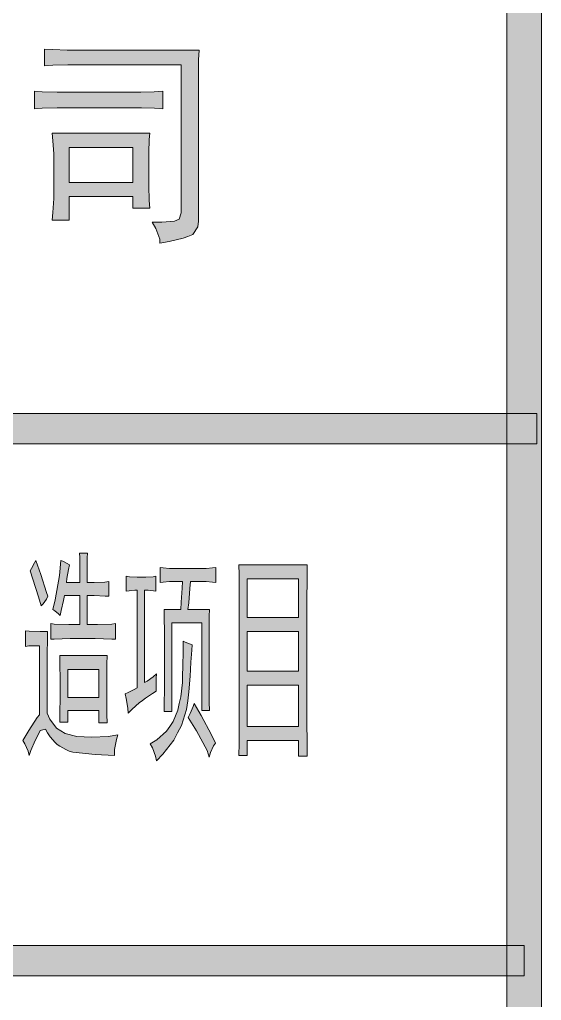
# Model space of a CAD drawing. Header units: millimetres. Extents: x 0 to 414, y 0 to 292.
# Drawn here: x 397.25 to 404.47, y 51.9 to 65.5 of the extents above; entities that cross this region are included whole.
import ezdxf

# ---------------------------------------------------------------- set-up
doc = ezdxf.new("R2010")
doc.units = ezdxf.units.MM

msp = doc.modelspace()

# ---------------------------------------------------------------- hatches: boundary and pattern name
h = msp.add_hatch(color=0)
h.dxf.hatch_style = 2
h.paths.add_polyline_path([(404.473833, 9.609667), (403.997583, 10.085917), (403.997583, 282.380972), (404.473833, 282.857222)])
h = msp.add_hatch(color=0)
h.dxf.hatch_style = 2
h.paths.add_polyline_path([(399.7325, 65.076917), (399.725444, 64.942861), (399.721917, 64.7065), (399.721917, 64.604194), (399.721917, 62.70625), (399.714861, 62.625111), (399.644306, 62.519278), (399.577278, 62.491056), (399.51025, 62.466361), (399.316222, 62.4205), (399.185694, 62.399333), (399.185694, 62.455778), (399.132778, 62.600417), (399.079861, 62.692139), (399.217444, 62.692139), (399.390306, 62.70625), (399.422056, 62.716833), (399.453806, 62.730944), (399.485556, 62.819139), (399.485556, 62.900278), (399.485556, 64.872306), (398.007417, 64.872306), (397.912167, 64.872306), (397.704028, 64.86525), (397.591139, 64.858194), (397.591139, 65.091028), (397.704028, 65.083972), (397.905111, 65.076917), (397.996833, 65.076917)])
h = msp.add_hatch(color=0)
h.dxf.hatch_style = 2
h.paths.add_polyline_path([(398.854083, 64.494833), (398.924639, 64.494833), (399.111611, 64.498361), (399.228028, 64.505417), (399.228028, 64.262), (399.115139, 64.269056), (398.935222, 64.276111), (398.864667, 64.276111), (397.869833, 64.276111), (397.767528, 64.276111), (397.559389, 64.269056), (397.450028, 64.262), (397.450028, 64.505417), (397.559389, 64.498361), (397.767528, 64.494833), (397.869833, 64.494833)])
h = msp.add_hatch(color=0)
h.paths.add_polyline_path([(399.048111, 63.923333), (399.041056, 63.835139), (399.037528, 63.655222), (399.037528, 63.556444), (399.037528, 63.288333), (399.037528, 63.193083), (399.041056, 62.992), (399.048111, 62.886167), (398.81175, 62.886167), (398.81175, 63.044917), (397.933333, 63.044917), (397.933333, 62.716833), (397.696972, 62.716833), (397.707556, 62.826194), (397.718139, 63.020222), (397.718139, 63.104889), (397.718139, 63.556444), (397.718139, 63.637583), (397.707556, 63.8175), (397.696972, 63.923333)])
h.paths.add_polyline_path([(398.81175, 63.238944), (398.81175, 63.725778), (397.933333, 63.725778), (397.933333, 63.238944)])
h = msp.add_hatch(color=0)
h.dxf.hatch_style = 2
h.paths.add_polyline_path([(355.134333, 59.615917), (355.134333, 60.03925), (404.410333, 60.03925), (404.410333, 59.615917)])
h = msp.add_hatch(color=0)
h.dxf.hatch_style = 2
h.paths.add_polyline_path([(397.936861, 57.940222), (397.92275, 57.873194), (397.901583, 57.749722), (397.894528, 57.696806), (398.0815, 57.696806), (398.0815, 57.841444), (398.077972, 58.042528), (398.074444, 58.098972), (398.183806, 58.098972), (398.180278, 58.035472), (398.180278, 57.834389), (398.180278, 57.696806), (398.279056, 57.696806), (398.427222, 57.700333), (398.480139, 57.707389), (398.480139, 57.502778), (398.43075, 57.506306), (398.279056, 57.513361), (398.180278, 57.513361), (398.180278, 57.111194), (398.324917, 57.111194), (398.522472, 57.11825), (398.571861, 57.125306), (398.571861, 56.906583), (398.522472, 56.910111), (398.293167, 56.917167), (398.120306, 56.917167), (397.947444, 56.917167), (397.725194, 56.910111), (397.675806, 56.906583), (397.675806, 57.125306), (397.725194, 57.11825), (397.926278, 57.111194), (398.0815, 57.111194), (398.0815, 57.513361), (397.866306, 57.513361), (397.852194, 57.446333), (397.820444, 57.305222), (397.806333, 57.234667), (397.781639, 57.259361), (397.73225, 57.301694), (397.707556, 57.319333), (397.739306, 57.453389), (397.79575, 57.792056), (397.816917, 58.000194), (397.845139, 57.989611), (397.905111, 57.957861)])
h = msp.add_hatch(color=0)
h.dxf.hatch_style = 2
h.paths.add_polyline_path([(397.637, 57.502778), (397.615833, 57.463972), (397.569972, 57.396944), (397.545278, 57.368722), (397.506472, 57.495722), (397.428861, 57.739139), (397.390056, 57.855556), (397.411222, 57.890833), (397.453556, 57.964917), (397.471194, 58.000194), (397.538222, 57.806167), (397.619361, 57.555694)])
h = msp.add_hatch(color=0)
h.paths.add_polyline_path([(401.228278, 57.940222), (401.228278, 57.763833), (401.22475, 57.428694), (401.22475, 57.269944), (401.22475, 55.844722), (401.22475, 55.756528), (401.228278, 55.474306), (401.228278, 55.287333), (401.108333, 55.287333), (401.108333, 55.506056), (400.395722, 55.506056), (400.395722, 55.297917), (400.282833, 55.297917), (400.286361, 55.463722), (400.286361, 55.724778), (400.286361, 55.823556), (400.286361, 57.269944), (400.286361, 57.471028), (400.286361, 57.806167), (400.282833, 57.940222)])
h.paths.add_polyline_path([(401.108333, 55.700083), (401.108333, 56.271583), (400.395722, 56.271583), (400.395722, 55.700083)])
h.paths.add_polyline_path([(401.108333, 56.465611), (401.108333, 57.015944), (400.395722, 57.015944), (400.395722, 56.465611)])
h.paths.add_polyline_path([(401.108333, 57.209972), (401.108333, 57.746194), (400.395722, 57.746194), (400.395722, 57.209972)])
h = msp.add_hatch(color=0)
h.dxf.hatch_style = 2
h.paths.add_polyline_path([(399.788944, 57.890833), (399.831278, 57.890833), (399.919472, 57.897889), (399.965333, 57.901417), (399.965333, 57.696806), (399.919472, 57.700333), (399.831278, 57.707389), (399.788944, 57.707389), (399.612556, 57.707389), (399.6055, 57.612139), (399.587861, 57.414583), (399.577278, 57.319333), (399.877139, 57.319333), (399.873611, 57.227611), (399.870083, 57.026528), (399.870083, 56.917167), (399.870083, 56.306861), (399.870083, 56.22925), (399.873611, 56.035222), (399.877139, 55.918806), (399.771306, 55.918806), (399.771306, 57.135889), (399.355028, 57.135889), (399.355028, 55.908222), (399.245667, 55.908222), (399.249194, 56.017583), (399.252722, 56.211611), (399.252722, 56.296278), (399.252722, 56.917167), (399.252722, 57.008889), (399.249194, 57.209972), (399.245667, 57.319333), (399.4785, 57.319333), (399.485556, 57.421639), (399.496139, 57.615667), (399.499667, 57.707389), (399.362083, 57.707389), (399.31975, 57.707389), (399.235083, 57.700333), (399.19275, 57.696806), (399.19275, 57.901417), (399.235083, 57.897889), (399.31975, 57.890833), (399.362083, 57.890833)])
h = msp.add_hatch(color=0)
h.dxf.hatch_style = 2
h.paths.add_polyline_path([(399.136306, 56.186917), (399.086917, 56.155167), (398.988139, 56.091667), (398.945806, 56.059917), (398.903472, 56.024639), (398.804694, 55.936444), (398.74825, 55.883528), (398.744722, 55.954083), (398.720028, 56.088139), (398.705917, 56.151639), (398.74825, 56.169278), (398.832917, 56.211611), (398.87525, 56.236306), (398.87525, 57.587444), (398.839972, 57.587444), (398.762361, 57.580389), (398.720028, 57.573333), (398.720028, 57.781472), (398.769417, 57.774417), (398.87525, 57.767361), (398.935222, 57.767361), (398.995194, 57.767361), (399.093972, 57.774417), (399.132778, 57.781472), (399.132778, 57.573333), (399.101028, 57.580389), (399.026944, 57.587444), (398.977556, 57.587444), (398.977556, 56.306861), (399.012833, 56.328028), (399.0975, 56.388), (399.143361, 56.430333), (399.136306, 56.370361), (399.136306, 56.246889)])
h = msp.add_hatch(color=0)
h.dxf.hatch_style = 2
h.paths.add_polyline_path([(397.291278, 55.506056), (397.372417, 55.643639), (397.488833, 55.823556), (397.520583, 55.858833), (397.520583, 56.818389), (397.471194, 56.818389), (397.372417, 56.814861), (397.326556, 56.807806), (397.326556, 57.026528), (397.379472, 57.019472), (397.531167, 57.015944), (397.629944, 57.015944), (397.629944, 56.899528), (397.626417, 56.716083), (397.626417, 56.649056), (397.626417, 55.883528), (397.661694, 55.798861), (397.756944, 55.675389), (397.816917, 55.640111), (397.876889, 55.601306), (398.039167, 55.558972), (398.141472, 55.555444), (398.243778, 55.548389), (398.473083, 55.558972), (398.607139, 55.580139), (398.585972, 55.516639), (398.561278, 55.379056), (398.55775, 55.297917), (398.293167, 55.312028), (397.982722, 55.34025), (397.933333, 55.357889), (397.883944, 55.379056), (397.802806, 55.424917), (397.767528, 55.449611), (397.735778, 55.477833), (397.66875, 55.555444), (397.633472, 55.608361), (397.601722, 55.661278), (397.531167, 55.643639), (397.495889, 55.573083), (397.460611, 55.502528), (397.400639, 55.364944), (397.379472, 55.297917), (397.361833, 55.354361), (397.315972, 55.456667)])
h = msp.add_hatch(color=0)
h.dxf.hatch_style = 2
h.paths.add_polyline_path([(399.63725, 56.8325), (399.630194, 56.758417), (399.619611, 56.589083), (399.612556, 56.490306), (399.609028, 56.395056), (399.587861, 56.176333), (399.57375, 56.052861), (399.556111, 55.932917), (399.489083, 55.710667), (399.432639, 55.608361), (399.379722, 55.509583), (399.231556, 55.315556), (399.143361, 55.223833), (399.12925, 55.287333), (399.086917, 55.40375), (399.055167, 55.456667), (399.146889, 55.513111), (399.280944, 55.633056), (399.326806, 55.700083), (399.372667, 55.767111), (399.436167, 55.925861), (399.457333, 56.017583), (399.4785, 56.109306), (399.503194, 56.306861), (399.503194, 56.412694), (399.506722, 56.518528), (399.51025, 56.751361), (399.51025, 56.881889), (399.538472, 56.867778), (399.598444, 56.843083)])
h = msp.add_hatch(color=0)
h.paths.add_polyline_path([(398.458972, 56.684333), (398.455444, 56.564389), (398.451917, 56.328028), (398.451917, 56.211611), (398.451917, 56.095194), (398.455444, 55.865889), (398.458972, 55.749472), (398.342556, 55.749472), (398.342556, 55.918806), (397.912167, 55.918806), (397.912167, 55.760056), (397.802806, 55.760056), (397.802806, 55.876472), (397.806333, 56.109306), (397.806333, 56.222194), (397.806333, 56.338611), (397.802806, 56.571444), (397.802806, 56.684333)])
h.paths.add_polyline_path([(398.342556, 56.10225), (398.342556, 56.490306), (397.912167, 56.490306), (397.912167, 56.10225)])
h = msp.add_hatch(color=0)
h.dxf.hatch_style = 2
h.paths.add_polyline_path([(399.661944, 56.017583), (399.760722, 55.851778), (399.905361, 55.580139), (399.958278, 55.46725), (399.930056, 55.431972), (399.887722, 55.336722), (399.870083, 55.273222), (399.841861, 55.364944), (399.697222, 55.640111), (399.580806, 55.823556), (399.609028, 55.876472), (399.647833, 55.97525)])
h = msp.add_hatch(color=0)
h.dxf.hatch_style = 2
h.paths.add_polyline_path([(354.957944, 52.239333), (354.957944, 52.662667), (404.237472, 52.662667), (404.237472, 52.239333)])

# ---------------------------------------------------------------- linework, layer by layer
at = {"color": 0, "lineweight": 0}
for points in [[(404.473833, 9.609667), (403.997583, 10.085917), (403.997583, 282.380972), (404.473833, 282.857222)], [(399.7325, 65.076917), (399.725444, 64.942861), (399.721917, 64.7065), (399.721917, 64.604194), (399.721917, 62.70625), (399.714861, 62.625111), (399.644306, 62.519278), (399.577278, 62.491056), (399.51025, 62.466361), (399.316222, 62.4205), (399.185694, 62.399333), (399.185694, 62.455778), (399.132778, 62.600417), (399.079861, 62.692139), (399.217444, 62.692139), (399.390306, 62.70625), (399.422056, 62.716833), (399.453806, 62.730944), (399.485556, 62.819139), (399.485556, 62.900278), (399.485556, 64.872306), (398.007417, 64.872306), (397.912167, 64.872306), (397.704028, 64.86525), (397.591139, 64.858194), (397.591139, 65.091028), (397.704028, 65.083972), (397.905111, 65.076917), (397.996833, 65.076917)], [(398.854083, 64.494833), (398.924639, 64.494833), (399.111611, 64.498361), (399.228028, 64.505417), (399.228028, 64.262), (399.115139, 64.269056), (398.935222, 64.276111), (398.864667, 64.276111), (397.869833, 64.276111), (397.767528, 64.276111), (397.559389, 64.269056), (397.450028, 64.262), (397.450028, 64.505417), (397.559389, 64.498361), (397.767528, 64.494833), (397.869833, 64.494833)], [(399.048111, 63.923333), (399.041056, 63.835139), (399.037528, 63.655222), (399.037528, 63.556444), (399.037528, 63.288333), (399.037528, 63.193083), (399.041056, 62.992), (399.048111, 62.886167), (398.81175, 62.886167), (398.81175, 63.044917), (397.933333, 63.044917), (397.933333, 62.716833), (397.696972, 62.716833), (397.707556, 62.826194), (397.718139, 63.020222), (397.718139, 63.104889), (397.718139, 63.556444), (397.718139, 63.637583), (397.707556, 63.8175), (397.696972, 63.923333)], [(398.81175, 63.238944), (398.81175, 63.725778), (397.933333, 63.725778), (397.933333, 63.238944)], [(355.134333, 59.615917), (355.134333, 60.03925), (404.410333, 60.03925), (404.410333, 59.615917)], [(397.936861, 57.940222), (397.92275, 57.873194), (397.901583, 57.749722), (397.894528, 57.696806), (398.0815, 57.696806), (398.0815, 57.841444), (398.077972, 58.042528), (398.074444, 58.098972), (398.183806, 58.098972), (398.180278, 58.035472), (398.180278, 57.834389), (398.180278, 57.696806), (398.279056, 57.696806), (398.427222, 57.700333), (398.480139, 57.707389), (398.480139, 57.502778), (398.43075, 57.506306), (398.279056, 57.513361), (398.180278, 57.513361), (398.180278, 57.111194), (398.324917, 57.111194), (398.522472, 57.11825), (398.571861, 57.125306), (398.571861, 56.906583), (398.522472, 56.910111), (398.293167, 56.917167), (398.120306, 56.917167), (397.947444, 56.917167), (397.725194, 56.910111), (397.675806, 56.906583), (397.675806, 57.125306), (397.725194, 57.11825), (397.926278, 57.111194), (398.0815, 57.111194), (398.0815, 57.513361), (397.866306, 57.513361), (397.852194, 57.446333), (397.820444, 57.305222), (397.806333, 57.234667), (397.781639, 57.259361), (397.73225, 57.301694), (397.707556, 57.319333), (397.739306, 57.453389), (397.79575, 57.792056), (397.816917, 58.000194), (397.845139, 57.989611), (397.905111, 57.957861)], [(397.637, 57.502778), (397.615833, 57.463972), (397.569972, 57.396944), (397.545278, 57.368722), (397.506472, 57.495722), (397.428861, 57.739139), (397.390056, 57.855556), (397.411222, 57.890833), (397.453556, 57.964917), (397.471194, 58.000194), (397.538222, 57.806167), (397.619361, 57.555694)], [(401.228278, 57.940222), (401.228278, 57.763833), (401.22475, 57.428694), (401.22475, 57.269944), (401.22475, 55.844722), (401.22475, 55.756528), (401.228278, 55.474306), (401.228278, 55.287333), (401.108333, 55.287333), (401.108333, 55.506056), (400.395722, 55.506056), (400.395722, 55.297917), (400.282833, 55.297917), (400.286361, 55.463722), (400.286361, 55.724778), (400.286361, 55.823556), (400.286361, 57.269944), (400.286361, 57.471028), (400.286361, 57.806167), (400.282833, 57.940222)], [(399.788944, 57.890833), (399.831278, 57.890833), (399.919472, 57.897889), (399.965333, 57.901417), (399.965333, 57.696806), (399.919472, 57.700333), (399.831278, 57.707389), (399.788944, 57.707389), (399.612556, 57.707389), (399.6055, 57.612139), (399.587861, 57.414583), (399.577278, 57.319333), (399.877139, 57.319333), (399.873611, 57.227611), (399.870083, 57.026528), (399.870083, 56.917167), (399.870083, 56.306861), (399.870083, 56.22925), (399.873611, 56.035222), (399.877139, 55.918806), (399.771306, 55.918806), (399.771306, 57.135889), (399.355028, 57.135889), (399.355028, 55.908222), (399.245667, 55.908222), (399.249194, 56.017583), (399.252722, 56.211611), (399.252722, 56.296278), (399.252722, 56.917167), (399.252722, 57.008889), (399.249194, 57.209972), (399.245667, 57.319333), (399.4785, 57.319333), (399.485556, 57.421639), (399.496139, 57.615667), (399.499667, 57.707389), (399.362083, 57.707389), (399.31975, 57.707389), (399.235083, 57.700333), (399.19275, 57.696806), (399.19275, 57.901417), (399.235083, 57.897889), (399.31975, 57.890833), (399.362083, 57.890833)], [(399.136306, 56.186917), (399.086917, 56.155167), (398.988139, 56.091667), (398.945806, 56.059917), (398.903472, 56.024639), (398.804694, 55.936444), (398.74825, 55.883528), (398.744722, 55.954083), (398.720028, 56.088139), (398.705917, 56.151639), (398.74825, 56.169278), (398.832917, 56.211611), (398.87525, 56.236306), (398.87525, 57.587444), (398.839972, 57.587444), (398.762361, 57.580389), (398.720028, 57.573333), (398.720028, 57.781472), (398.769417, 57.774417), (398.87525, 57.767361), (398.935222, 57.767361), (398.995194, 57.767361), (399.093972, 57.774417), (399.132778, 57.781472), (399.132778, 57.573333), (399.101028, 57.580389), (399.026944, 57.587444), (398.977556, 57.587444), (398.977556, 56.306861), (399.012833, 56.328028), (399.0975, 56.388), (399.143361, 56.430333), (399.136306, 56.370361), (399.136306, 56.246889)], [(401.108333, 57.209972), (401.108333, 57.746194), (400.395722, 57.746194), (400.395722, 57.209972)], [(397.291278, 55.506056), (397.372417, 55.643639), (397.488833, 55.823556), (397.520583, 55.858833), (397.520583, 56.818389), (397.471194, 56.818389), (397.372417, 56.814861), (397.326556, 56.807806), (397.326556, 57.026528), (397.379472, 57.019472), (397.531167, 57.015944), (397.629944, 57.015944), (397.629944, 56.899528), (397.626417, 56.716083), (397.626417, 56.649056), (397.626417, 55.883528), (397.661694, 55.798861), (397.756944, 55.675389), (397.816917, 55.640111), (397.876889, 55.601306), (398.039167, 55.558972), (398.141472, 55.555444), (398.243778, 55.548389), (398.473083, 55.558972), (398.607139, 55.580139), (398.585972, 55.516639), (398.561278, 55.379056), (398.55775, 55.297917), (398.293167, 55.312028), (397.982722, 55.34025), (397.933333, 55.357889), (397.883944, 55.379056), (397.802806, 55.424917), (397.767528, 55.449611), (397.735778, 55.477833), (397.66875, 55.555444), (397.633472, 55.608361), (397.601722, 55.661278), (397.531167, 55.643639), (397.495889, 55.573083), (397.460611, 55.502528), (397.400639, 55.364944), (397.379472, 55.297917), (397.361833, 55.354361), (397.315972, 55.456667)], [(401.108333, 56.465611), (401.108333, 57.015944), (400.395722, 57.015944), (400.395722, 56.465611)], [(399.63725, 56.8325), (399.630194, 56.758417), (399.619611, 56.589083), (399.612556, 56.490306), (399.609028, 56.395056), (399.587861, 56.176333), (399.57375, 56.052861), (399.556111, 55.932917), (399.489083, 55.710667), (399.432639, 55.608361), (399.379722, 55.509583), (399.231556, 55.315556), (399.143361, 55.223833), (399.12925, 55.287333), (399.086917, 55.40375), (399.055167, 55.456667), (399.146889, 55.513111), (399.280944, 55.633056), (399.326806, 55.700083), (399.372667, 55.767111), (399.436167, 55.925861), (399.457333, 56.017583), (399.4785, 56.109306), (399.503194, 56.306861), (399.503194, 56.412694), (399.506722, 56.518528), (399.51025, 56.751361), (399.51025, 56.881889), (399.538472, 56.867778), (399.598444, 56.843083)], [(398.458972, 56.684333), (398.455444, 56.564389), (398.451917, 56.328028), (398.451917, 56.211611), (398.451917, 56.095194), (398.455444, 55.865889), (398.458972, 55.749472), (398.342556, 55.749472), (398.342556, 55.918806), (397.912167, 55.918806), (397.912167, 55.760056), (397.802806, 55.760056), (397.802806, 55.876472), (397.806333, 56.109306), (397.806333, 56.222194), (397.806333, 56.338611), (397.802806, 56.571444), (397.802806, 56.684333)], [(398.342556, 56.10225), (398.342556, 56.490306), (397.912167, 56.490306), (397.912167, 56.10225)], [(401.108333, 55.700083), (401.108333, 56.271583), (400.395722, 56.271583), (400.395722, 55.700083)], [(399.661944, 56.017583), (399.760722, 55.851778), (399.905361, 55.580139), (399.958278, 55.46725), (399.930056, 55.431972), (399.887722, 55.336722), (399.870083, 55.273222), (399.841861, 55.364944), (399.697222, 55.640111), (399.580806, 55.823556), (399.609028, 55.876472), (399.647833, 55.97525)], [(354.957944, 52.239333), (354.957944, 52.662667), (404.237472, 52.662667), (404.237472, 52.239333)]]:
    msp.add_lwpolyline(points, close=True, dxfattribs=at)

doc.saveas('drawing.dxf')
